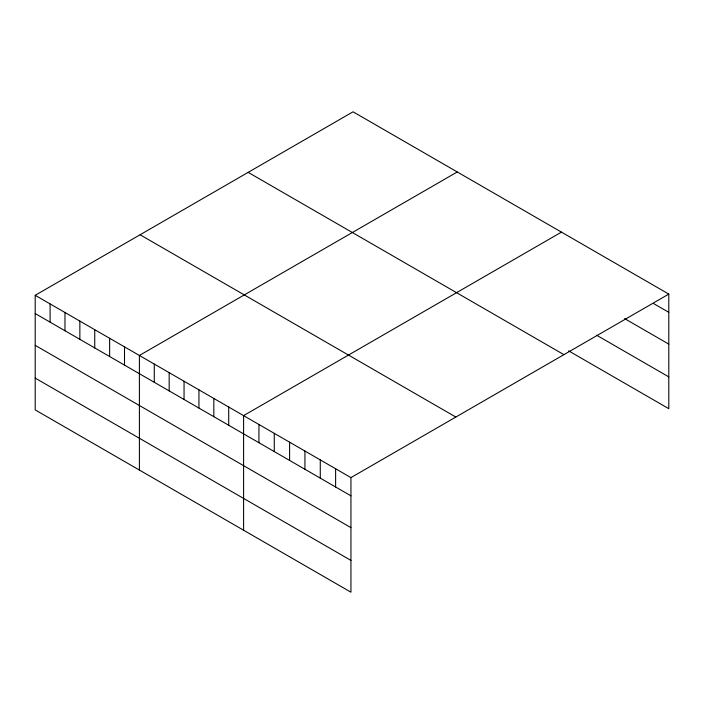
<?xml version="1.0" encoding="UTF-8"?>
<svg xmlns="http://www.w3.org/2000/svg" width="704" height="704" viewBox="0 0 704 704"><rect width="100%" height="100%" fill="white"/><g stroke="black" fill="none" stroke-linecap="round" stroke-linejoin="round"><path stroke-width="1.06" d="M35.2 295.31L350.944 477.611L350.944 592.196L35.2 409.904L35.2 295.31L353.056 111.804L668.8 294.096L668.8 408.69L568.665 350.874M457.248 171.961L139.401 355.467L139.401 470.061M561.449 232.118L243.593 415.624L243.593 530.218M350.944 477.611L668.8 294.096M653.462 303.477L668.8 312.33M624.598 318.604L668.8 344.124M596.631 335.218L668.8 376.886M248.16 172.357L563.913 354.658M140.087 234.758L455.84 417.05M35.2 313.544L350.944 495.836M35.2 345.347L350.944 527.639M35.2 378.101L350.944 560.402M335.614 468.75L335.614 486.983M320.276 459.897L320.276 478.13M304.938 451.044L304.938 469.278M289.599 442.191L289.599 460.425M274.27 433.338L274.27 451.572M258.931 424.477L258.931 442.71M228.712 407.035L228.712 425.269M213.822 398.438L213.822 416.671M198.942 389.849L198.942 408.082M184.052 381.251L184.052 399.485M169.171 372.654L169.171 390.887M154.282 364.065L154.282 382.298M124.511 346.878L124.511 365.112M109.63 338.281L109.63 356.514M94.741 329.692L94.741 347.917M79.86 321.094L79.86 339.328M64.97 312.497L64.97 330.73M50.09 303.908L50.09 322.142"/></g></svg>
